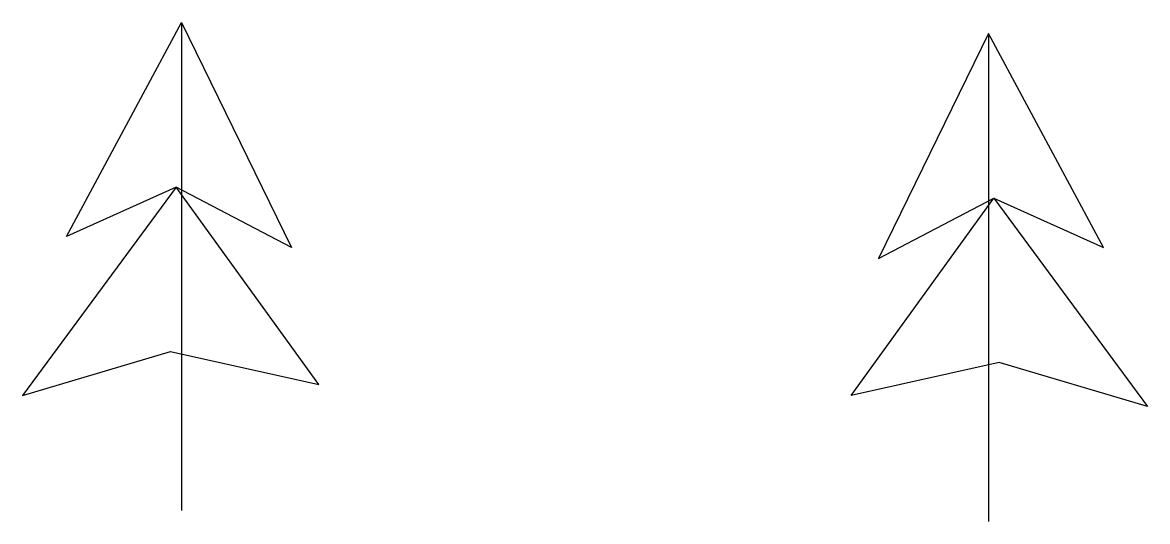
# Model space of a CAD drawing. Header units: millimetres. Extents: x -0.107 to 0.133, y -0.055 to 0.052.
import ezdxf

# ---------------------------------------------------------------- set-up
doc = ezdxf.new("R2010")
doc.units = ezdxf.units.MM

msp = doc.modelspace()

# ---------------------------------------------------------------- linework, layer by layer
for points in [[(-0.09801, 0.00627), (-0.07341, 0.05189), (-0.04999, 0.00393), (-0.07458, 0.01679), (-0.09801, 0.00627)], [(-0.07341, 0.05189), (-0.07341, -0.05219)], [(0.12335, 0.00393), (0.09875, 0.04955), (0.07533, 0.00159), (0.09992, 0.01445), (0.12335, 0.00393)], [(0.09875, 0.04955), (0.09875, -0.05453)], [(-0.07458, 0.01679), (-0.10738, -0.02766), (-0.07576, -0.0183), (-0.04413, -0.02532), (-0.07458, 0.01679)], [(0.09992, 0.01445), (0.13271, -0.03), (0.10109, -0.02064), (0.06947, -0.02766), (0.09992, 0.01445)]]:
    msp.add_lwpolyline(points)

doc.saveas('drawing.dxf')
